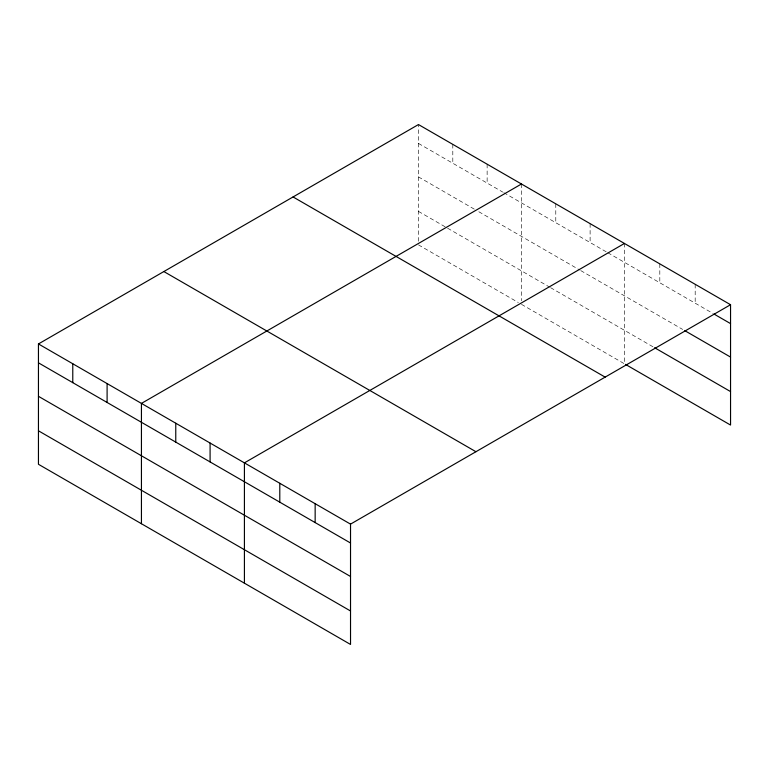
<?xml version="1.0" encoding="UTF-8"?>
<svg xmlns="http://www.w3.org/2000/svg" width="769" height="769" viewBox="0 0 769 769"><rect width="100%" height="100%" fill="white"/><g stroke="black" fill="none" stroke-linecap="round" stroke-linejoin="round"><path stroke-width="0.58" stroke-dasharray="3.85 2.88" d="M418.471 241.283L418.471 124.549M418.471 143.428L502.734 192.077M503.772 192.673L606.76 252.136M607.798 252.732L712.863 313.396M418.471 176.908L474.646 209.341M478.808 211.735L579.711 269.996M580.749 270.592L682.699 329.449M418.471 211.398L549.547 287.068M550.585 287.673L653.573 347.127M418.471 244.878L518.335 302.534M521.459 304.332L624.447 363.795L624.447 243.456M695.186 284.299L695.186 303.188M659.812 263.882L659.812 282.761M590.111 223.644L590.111 242.523M555.785 203.823L555.785 222.702M521.459 184.002L521.459 300.746M487.133 164.182L487.133 183.07M452.806 144.361L452.806 163.249"/><path stroke-width="1.15" d="M730.55 304.716L418.471 124.549L38.45 343.945L38.45 464.284L350.529 644.451L350.529 524.122L730.55 304.716L730.55 425.055L625.485 364.391M521.459 184.002L141.438 403.408L141.438 523.737M624.447 243.456L244.417 462.861L244.417 583.2M713.901 313.992L730.55 323.605M684.775 330.651L730.55 357.085M654.611 347.732L730.55 391.575M293.066 196.951L605.145 377.127M163.855 271.544L475.934 451.72M38.45 343.945L350.529 524.122M38.45 362.833L350.529 543.01M38.45 396.314L350.529 576.481M38.45 430.803L350.529 610.98M315.155 503.705L315.155 522.584M279.791 483.288L279.791 502.167M210.091 443.05L210.091 461.929M175.765 423.229L175.765 442.108M107.102 383.587L107.102 402.475M72.776 363.766L72.776 382.654"/></g></svg>
